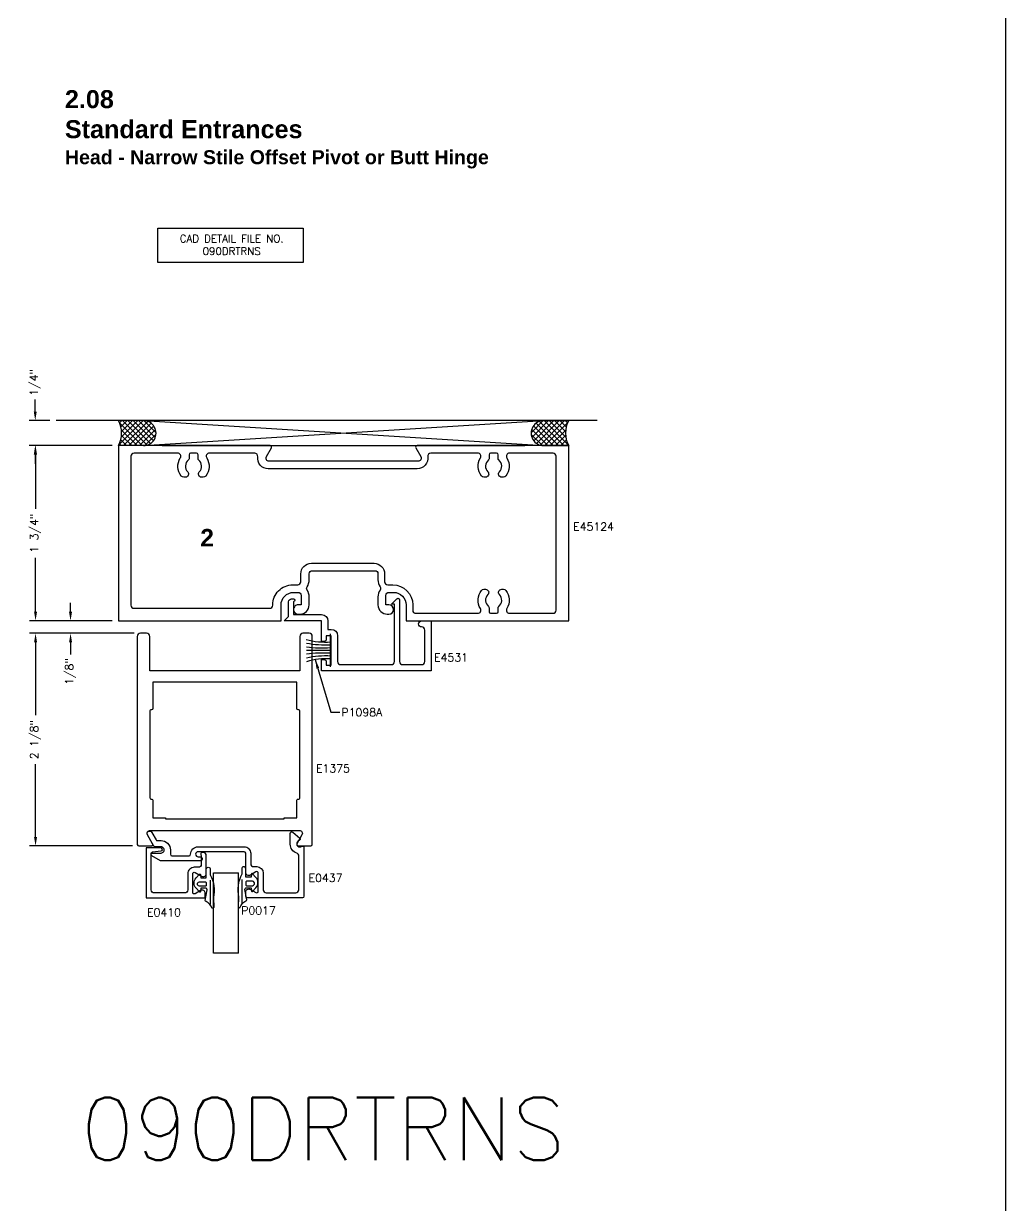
# Model space of a CAD drawing. Extents: x 0 to 130, y 0 to 90.
# Drawn here: x 18.74 to 28.55, y 45.24 to 57.05 of the extents above; entities that cross this region are included whole.
import ezdxf

# ---------------------------------------------------------------- set-up
doc = ezdxf.new("R2010")
doc.units = 0
doc.header["$MEASUREMENT"] = 0
doc.header["$PDMODE"] = 3
doc.layers.get('DEFPOINTS').update_dxf_attribs({"linetype": 'CONTINUOUS'})
for name, color, linetype in [('R-ANNO-DIMS', 3, 'CONTINUOUS'), ('R-ANNO-TEXT', 6, 'CONTINUOUS'), ('R-DET1', 4, 'CONTINUOUS'), ('R-DET2', 2, 'CONTINUOUS'), ('R-DET3', 5, 'CONTINUOUS'), ('R-OTLN', 1, 'CONTINUOUS'), ('R-PAT1', 5, 'CONTINUOUS'), ('TITLE', 7, 'CONTINUOUS')]:
    doc.layers.add(name, color=color, linetype=linetype)
doc.styles.get("Standard").update_dxf_attribs({"font": 'simplex'})
doc.dimstyles.new('1X', dxfattribs={"dimscale": 0, "dimtxt": 0.08, "dimasz": 0.09, "dimexe": 0.062, "dimexo": 0.062, "dimgap": 0.045, "dimtad": 0, "dimdec": 4, "dimzin": 4, "dimtxsty": 'STANDARD', "dimcen": 0, "dimazin": 3, "dimtp": 0.02, "dimtfac": 1, "dimtdec": 4, "dimtofl": 0, "dimtmove": 0, "dimatfit": 3, "dimtolj": 1, "dimtzin": 4})

# ---------------------------------------------------------------- blocks, each defined once
blk = doc.blocks.new('*D69')
at = {"layer": 'DEFPOINTS', "color": 0}
for p in [(19.0632634149887, 53.07803806793716), (18.85422563487901, 52.82803706793716), (19.68633699825519, 52.82803706793716)]:
    blk.add_point(p, dxfattribs=at)
at = {"layer": 'R-ANNO-DIMS', "color": 0}
for p, q in [((18.85422563487901, 53.16803806793717), (18.85422563487901, 53.28932378222287)), ((19.0012634149887, 53.07803806793716), (18.79222563487901, 53.07803806793716)), ((19.62433699825519, 52.82803706793716), (18.79222563487901, 52.82803706793716)), ((18.85422563487901, 52.73803706793716), (18.85422563487901, 52.64803706793716))]:
    blk.add_line(p, q, dxfattribs=at)
for points in [[(18.83922563487901, 53.16803806793717), (18.86922563487902, 53.16803806793717), (18.85422563487901, 53.07803806793716)], [(18.83922563487901, 52.73803706793716), (18.86922563487902, 52.73803706793716), (18.85422563487901, 52.82803706793716)]]:
    blk.add_solid(points, dxfattribs=at)
at = {"layer": 'R-ANNO-DIMS', "color": 0, "insert": (18.85422563487901, 53.46003806793716), "char_height": 0.08, "attachment_point": 5, "rotation": 90}
blk.add_mtext('\\A1;1/4"', dxfattribs=at)
blk = doc.blocks.new('*D66')
at = {"layer": 'DEFPOINTS', "color": 0}
for p in [(18.85732691911941, 52.82803706793716), (19.68633699825519, 52.82803706793716), (19.68633799825519, 51.07803806793716)]:
    blk.add_point(p, dxfattribs=at)
at = {"layer": 'R-ANNO-DIMS', "color": 0}
for p, q in [((19.62433699825519, 52.82803706793716), (18.7953269191194, 52.82803706793716)), ((18.85732691911941, 52.73803706793716), (18.85732691911941, 52.19803756793716)), ((18.85732691911941, 51.16803806793717), (18.85732691911941, 51.70803756793717)), ((19.62433799825519, 51.07803806793716), (18.7953269191194, 51.07803806793716))]:
    blk.add_line(p, q, dxfattribs=at)
for points in [[(18.8423269191194, 52.73803706793716), (18.87232691911941, 52.73803706793716), (18.85732691911941, 52.82803706793716)], [(18.8423269191194, 51.16803806793717), (18.87232691911941, 51.16803806793717), (18.85732691911941, 51.07803806793716)]]:
    blk.add_solid(points, dxfattribs=at)
at = {"layer": 'R-ANNO-DIMS', "color": 0, "insert": (18.8573269191194, 51.95303756793717), "char_height": 0.08, "attachment_point": 5, "rotation": 90}
blk.add_mtext('\\A1;1 3/4"', dxfattribs=at)
blk = doc.blocks.new('*D67')
at = {"layer": 'DEFPOINTS', "color": 0}
for p in [(19.68633799825519, 51.07803806793716), (19.20695629727427, 50.95303806793716), (19.90483799825519, 50.95303806793716)]:
    blk.add_point(p, dxfattribs=at)
at = {"layer": 'R-ANNO-DIMS', "color": 0}
for p, q in [((19.20695629727427, 51.16803806793717), (19.20695629727427, 51.25803806793716)), ((19.62433799825519, 51.07803806793716), (19.14495629727427, 51.07803806793716)), ((19.84283799825519, 50.95303806793716), (19.14495629727427, 50.95303806793716)), ((19.20695629727427, 50.86303806793716), (19.20695629727427, 50.74175235365144))]:
    blk.add_line(p, q, dxfattribs=at)
for points in [[(19.19195629727427, 51.16803806793717), (19.22195629727427, 51.16803806793717), (19.20695629727427, 51.07803806793716)], [(19.19195629727427, 50.86303806793716), (19.22195629727427, 50.86303806793716), (19.20695629727427, 50.95303806793716)]]:
    blk.add_solid(points, dxfattribs=at)
at = {"layer": 'R-ANNO-DIMS', "color": 0, "insert": (19.20695629727426, 50.57103806793717), "char_height": 0.08, "attachment_point": 5, "rotation": 90}
blk.add_mtext('\\A1;1/8"', dxfattribs=at)
blk = doc.blocks.new('*D68')
at = {"layer": 'DEFPOINTS', "color": 0}
for p in [(19.90483799825519, 50.95303806793716), (18.85732691911941, 48.82803806793716), (19.88883799825519, 48.82803806793716)]:
    blk.add_point(p, dxfattribs=at)
at = {"layer": 'R-ANNO-DIMS', "color": 0}
for p, q in [((19.84283799825519, 50.95303806793716), (18.79532691911941, 50.95303806793716)), ((18.85732691911941, 50.86303806793716), (18.85732691911941, 50.13553806793715)), ((18.85732691911941, 48.91803806793717), (18.85732691911941, 49.64553806793716)), ((19.82683799825519, 48.82803806793716), (18.79532691911941, 48.82803806793716))]:
    blk.add_line(p, q, dxfattribs=at)
for points in [[(18.84232691911941, 50.86303806793716), (18.87232691911941, 50.86303806793716), (18.85732691911941, 50.95303806793716)], [(18.84232691911941, 48.91803806793717), (18.87232691911941, 48.91803806793717), (18.85732691911941, 48.82803806793716)]]:
    blk.add_solid(points, dxfattribs=at)
at = {"layer": 'R-ANNO-DIMS', "color": 0, "insert": (18.85732691911941, 49.89053806793716), "char_height": 0.08, "attachment_point": 5, "rotation": 90}
blk.add_mtext('\\A1;2 1/8"', dxfattribs=at)
blk = doc.blocks.new('WEATHERING')
at = {"layer": 'R-DET2'}
for p, q in [((-4.440892098500626e-16, -0.2206595318227862), (-4.440892098500626e-16, 0.1073404681772168)), ((-4.440892098500626e-16, -0.05665953182278471), (-0.2419998332120277, -0.05665953327218531))]:
    blk.add_line(p, q, dxfattribs=at)
for centre, radius, start, end in [((-0.04701296953432932, 0.7531408851622032), 0.7273511270841966, 254.2861522093588, 273.7059457995631), ((-0.0561369796856046, 0.9847608288750038), 0.9863595949626109, 259.086238136679, 273.2626548731775), ((-0.08379120612543334, 1.279711569755818), 1.310925754040591, 263.0593660100825, 273.664705989525), ((-0.04155143705471476, -1.098763752255092), 0.9863595949626109, 87.53952081641549, 101.715937552914), ((-0.06507359870018137, -1.39407274923563), 1.310925754040591, 87.1374697000681, 97.74280967951063), ((-0.03567103497577806, -0.8670387713873531), 0.7273511270841966, 87.09622989003036, 106.5160234802343)]:
    blk.add_arc(centre, radius, start, end, dxfattribs=at)
blk = doc.blocks.new('S')
at = {"layer": 'R-DET2'}
for p, q in [((4.541556015558026, 7.201456193168623), (4.541555604291403, 8.003590023514365)), ((4.541555604291403, 8.003590023514365), (4.791555604291403, 8.003590023514365)), ((4.791556015558026, 7.201456193168623), (4.791555604291403, 8.003590023514365)), ((4.791556015558026, 7.201456193168623), (4.541556015558026, 7.201456193168623))]:
    blk.add_line(p, q, dxfattribs=at)
blk = doc.blocks.new('GLASS')
at = {"layer": 'R-DET2'}
blk.add_blockref('S', (-4.541556015558026, -7.201456193168623), dxfattribs=at)
blk = doc.blocks.new('QUARTER_INCH_GLASS')
at = {"layer": 'R-DET2'}
blk.add_blockref('GLASS', (0, 0), dxfattribs=at)
blk = doc.blocks.new('1-4_P0017')
at = {"layer": 'R-DET2'}
for points in [[(-0.1267523879662509, 0.09285736880455886), (-0.130864172818101, 0.190965940687164, -0.2804744537316808), (-0.1146713115216027, 0.2007469999770137, 0.1690634905219287), (-0.05271572084824783, 0.1318408093168131, -0.3788088368526451), (-0.04483485031198065, 0.1211881925994902), (-0.06404886197022464, 0.0158715574274737, 0.3462419148266733), (-0.05408691498930729, 0), (0, 0), (0.001110865077922796, 0.03019724594199147, -0.6086559015379466), (0.01425560596722697, 0.03560061290069427), (0.04656627681494818, -0.0009520256989077325, -0.3786170875212405), (0.04656627681494818, -0.104047974301082), (0.01425560596722697, -0.140600612900684, -0.6086559015379387), (0.001110865077924572, -0.1351972459419812), (0, -0.1049999999999898), (-0.05499999999999972, -0.1049999999999898), (-0.05499999999999972, -0.1899999999999977, -0.9999999999999999), (-0.09500000000000064, -0.1899999999999977), (-0.09499999999999886, -0.1349604927323327, -0.1753644488707544)], [(0.03150103251055469, -0.05094348725565112, -0.341998713119647), (0.01213611577951745, -0.06594348725565169), (-0.04654634258600154, -0.06594348725565169, -0.414213562373095), (-0.05454634258600066, -0.05794348725565612), (-0.05454634258600066, -0.02894348725565976, -0.4142135623730958), (-0.04654634258600154, -0.02094348725564998), (0.01213611577951745, -0.02094348725564998, -0.341998713119647), (0.03150103251055469, -0.03594348725565055, -0.1270166537925822)]]:
    blk.add_lwpolyline(points, format="xyb", close=True, dxfattribs=at)
blk.add_lwpolyline([(-0.09454634258599981, -0.08175369667686994), (-0.0942987305522518, 0.1580223409793007)], dxfattribs=at)

msp = doc.modelspace()

# ---------------------------------------------------------------- hatches: boundary and pattern name
at = {"layer": 'R-PAT1'}
h = msp.add_hatch(dxfattribs=at)
h.set_pattern_fill('ANSI37', color=256, scale=0.3, style=0)
h.set_pattern_definition([(45, (17.17849384169177, 46.02791899694377), (-0.02651650429449553, 0.02651650429449553), []), (135, (17.17849384169177, 46.02791899694377), (-0.02651650429449553, -0.02651650429449553), [])])
h.paths.add_polyline_path([(19.68633799825519, 53.07803806793716, -0.2499996235299455), (19.68633799825519, 52.82803806793716), (19.93628899825519, 52.82803806793716), (19.95195066655915, 52.82901692220616, 0.8820054922996421), (19.95195066655915, 53.07705921366816), (19.93629206987895, 53.07803787596068)])
h = msp.add_hatch(dxfattribs=at)
h.set_pattern_fill('ANSI37', color=256, scale=0.3, style=0)
h.set_pattern_definition([(135, (26.69418215481887, 46.02791899694337), (0.02651650429449553, 0.02651650429449553), []), (45.00000000000001, (26.69418215481887, 46.02791899694337), (0.02651650429449553, -0.02651650429449553), [])])
h.paths.add_polyline_path([(24.18633799825545, 53.07803806793676, 0.2499996235299455), (24.18633799825545, 52.82803806793676), (23.93638699825545, 52.82803806793676), (23.92072532995149, 52.82901692220576, -0.8820054922996421), (23.92072532995149, 53.07705921366777), (23.93638392663168, 53.07803787596028)])

# ---------------------------------------------------------------- linework, layer by layer
at = {"layer": 'R-ANNO-TEXT'}
msp.add_lwpolyline([(20.08094364707863, 55.00008259271075), (21.53242359007385, 55.00008259271075), (21.53242359007385, 54.65801975320682), (20.08094364707863, 54.65801975320682)], close=True, dxfattribs=at)
at = {"layer": 'R-DET1'}
msp.add_lwpolyline([(21.71683799825519, 51.14003706793716, -0.414213562373095), (21.77883799825518, 51.07803706793716), (21.77883799825519, 50.99103706793716), (21.81383799825519, 50.99103606793716, -0.414213562373095), (21.87583799825519, 50.92903606793716), (21.87583699825519, 50.67103706793716, 0.414213562373095), (21.90683699825519, 50.64003706793716), (22.41433599825519, 50.64003706793716, 0.414213562373095), (22.44533599825519, 50.67103706793716), (22.44533599825519, 51.24303706793717), (22.41433599825519, 51.24303706793717), (22.46998646255457, 51.29868760363778, -0.6681786379192909), (22.49533699825519, 51.28818706793716), (22.49533599825519, 50.67103706793716, 0.414213562373095), (22.52633599825519, 50.64003706793716), (22.71758699825519, 50.64003706793716, 0.414213562373095), (22.74858699825519, 50.67103706793716), (22.74858699825519, 50.98503706793716, 0.423380872169868), (22.71658699822293, 51.0160350679533, -0.9999838710978167), (22.71658799825519, 51.07803706793716), (22.81058799825519, 51.07803706793716), (22.81058799825519, 50.57803706793716), (21.71683799825519, 50.57803706793716), (21.71683799825519, 50.69103706793716), (21.74083799825519, 50.69103706793716, -0.414213562373095), (21.76383799825519, 50.66803706793716), (21.76383699825519, 50.63403606793716), (21.81383799825519, 50.63403606793716), (21.81383799825519, 50.92903606793716), (21.76383699825519, 50.92903606793716), (21.76383799825519, 50.89403706793716, -0.414213562373095), (21.74083799825519, 50.87103706793717), (21.71683799825519, 50.87103706793717), (21.71683799825519, 51.07803706793716), (21.34233699825519, 51.07803706793716), (21.38533699825519, 51.12103706793717), (21.38533799825519, 51.26703706793717, -0.414213562373095), (21.41633799825519, 51.29803706793717), (21.43533799825519, 51.29803706793716, -0.9999999999999999), (21.43533799825519, 51.26803706793716), (21.43533799825519, 51.14003706793716)], format="xyb", close=True, dxfattribs=at)
for points in [[(20.48212800210936, 48.81955366421572), (20.94313184903378, 48.81955366421572, -0.4142135623730961), (21.00813184903377, 48.75455366421572), (21.00813184903377, 48.65254066421572, 0.414213562373095), (21.03913184903377, 48.62154066421571), (21.06813184903378, 48.62154066421571, -0.4142135623730971), (21.13313184903377, 48.55654066421572), (21.13313184903377, 48.39055466421571, 0.4142135623730909), (21.16413184903377, 48.35955466421572), (21.45812684903377, 48.35955466421572, 0.414213562373097), (21.48912684903377, 48.39055466421571), (21.48912684903377, 48.72759503670709, 0.3256627348960042), (21.46762709903378, 48.75710342957991, -0.3256627348960061), (21.40312784903378, 48.84562860819842), (21.40312784903378, 48.95400831512808, -0.6370702608074877), (21.42776966317908, 48.96549898177486), (21.50041071271069, 48.90454590390455, -0.4779725156330272), (21.50011382789982, 48.8889853996096), (21.48003711665253, 48.87340448708092, 0.8690679817257174), (21.51054824246825, 48.820128302139), (21.52541854166954, 48.82607159338038, -0.5305087645628392), (21.53912984903377, 48.81678578713384), (21.53912984903377, 48.32455166421572, -0.414213562373095), (21.52412984903377, 48.30955166421572), (20.97312784903377, 48.30955166421572, -0.414213562373095), (20.95812784903377, 48.32455166421572), (20.95812784903377, 48.36704903145666, -0.5773590294055263), (21.00462855457671, 48.39389541161621), (21.06062750764204, 48.36156243871561, 0.577359029405527), (21.08312784903377, 48.37455262266377), (21.08312784903377, 48.55653970583862, 0.5773411719359663), (21.06062820356834, 48.56953029157957), (21.004627116329, 48.53720008658732, -0.5773411719359708), (20.95812784903377, 48.56404729711861), (20.95812784903377, 48.75455466421572, 0.414213562373095), (20.94312784903377, 48.76955466421572), (20.48213044903378, 48.76955466421572, 0.9999999999999999), (20.48213044903378, 48.71955166421571), (20.50413354903378, 48.71955166421571, -0.9999999999999999), (20.50413354903378, 48.67955466421571), (20.10713044903378, 48.67955466421571), (20.02051117056045, 48.72956321059846, -0.7673308307992981), (20.0280110448806, 48.75755366421572), (20.11166111824856, 48.75755366421572, 1.005703951557746), (20.11201274906463, 48.81955166421314), (20.0530124631681, 48.81955373451765, -0.2679461651077127), (20.04002243002404, 48.82705404357255), (19.97536131314348, 48.93905653710412, -0.9999753425578025), (20.0186600749596, 48.96405513889812), (20.06196494047282, 48.88905333265312, 0.2679423533374695), (20.07495513009619, 48.88155366421572), (20.11201554903377, 48.88155366421572, -0.4142135623730981), (20.20501554903377, 48.78855366421571), (20.20501554903377, 48.74455366421572, 0.4142135623731037), (20.22001494903378, 48.72955366421571), (20.39212894903517, 48.72955366421571, 0.4142119352166017), (20.40712894903493, 48.74455358088377, -0.414211935216602), (20.48213044903378, 48.81955466421572)], [(20.52542384697189, 48.76310083426559, 0.455991135179026), (20.5105718469719, 48.7460004201214), (20.5138078469719, 48.7231009201214), (20.5138098469719, 48.6460621201214, -0.414213562373095), (20.48280984697189, 48.6150621201214), (20.44399784753782, 48.61506231474706, 0.4157347223605668), (20.37880884697189, 48.54991402012141), (20.3788078469719, 48.3891007901214, -0.414213562373095), (20.3478078469719, 48.35810079012141), (20.04381084697189, 48.35810079012141, -0.414213562373095), (20.01281084697189, 48.3891007901214), (20.0128078469719, 48.7528074201214, -0.3788668861742498), (20.02597984731004, 48.76769561736742), (20.1116368344471, 48.77821302213003, 0.9407073484462662), (20.1098088469719, 48.8081010201214), (19.96280984697189, 48.8081009201214), (19.96280984697189, 48.3081009427214), (20.55380924697189, 48.3081009427214), (20.55381084046171, 48.3554074801214, 0.5773503096053217), (20.50731084697189, 48.3822542601214), (20.4513088469719, 48.3499225101214, -0.5773499475982407), (20.42880883922683, 48.3629128901214), (20.42880884697189, 48.5500624201214, -0.5773500587095051), (20.45130883876924, 48.56305280591397), (20.51730890237904, 48.52494761608696, 0.5773539268997976), (20.56380934697189, 48.5517943201214), (20.5638092469719, 48.7321007201214, 0.4142112813889879), (20.53280924697189, 48.76310082012141), (20.52542384697189, 48.7631008201214)]]:
    msp.add_lwpolyline(points, format="xyb", dxfattribs=at)
at = {"layer": 'R-DET3'}
for p, q in [((24.47130158710813, 53.07803806793716), (19.0632634149887, 53.07803806793716)), ((19.93628899825519, 52.82803806793716), (23.93628899825519, 53.07803806793716)), ((19.93628899825519, 53.07803806793716), (23.93628899825519, 52.82803806793716)), ((20.12333699825519, 52.82803806793716), (23.74933799825519, 52.82803806793716))]:
    msp.add_line(p, q, dxfattribs=at)
at = {"layer": 'R-OTLN'}
for points in [[(21.4993379982553, 51.1440380679368, 0.4142135623730881), (21.5923379982553, 51.23703806793679), (21.59233799825531, 51.31703806793679, 0.1450639488188901), (21.57215291900499, 51.38514704229576, -0.2963644576983778), (21.57215291900503, 51.41892909357781, 0.1450639488188857), (21.59233799825532, 51.48703806793679), (21.59233799825533, 51.547038067937, -0.4142135623730993), (21.62333799825533, 51.57803806793699), (22.24933799825533, 51.57803806793694, -0.4142135623730824), (22.28033799825533, 51.54703806793694), (22.28033799825533, 51.48703806793674, 0.1450639488188585), (22.30052307750555, 51.41892909357775, -0.296364457698342), (22.3005230775056, 51.3851470422957, 0.1450639488188452), (22.28033799825531, 51.31703806793674), (22.28033799825531, 51.23703806793674, 0.4142135623730909), (22.37333799825529, 51.14403806793673), (22.3903379982553, 51.14403806793672, 0.414213562373095), (22.4363379982553, 51.19003806793673), (22.4363379982553, 51.19103806793672, 0.4142135623731008), (22.39033799825531, 51.23703806793672), (22.36033799825531, 51.23703806793672), (22.36033799825531, 51.33103806793672, -0.4142135623731076), (22.39133799825532, 51.36203806793672), (22.43633799825533, 51.36203806793672, -0.4142135623730877), (22.56133799825531, 51.23703806793671), (22.56133799825529, 51.07803806793681), (24.18633799825529, 51.07803806793676), (24.18633799825545, 52.82803806793676), (22.67031876036897, 52.8280380679368, 0.577350269189471), (22.6573283793122, 52.8055380679368), (22.70755785273166, 52.71853806793679, -0.57735026918961), (22.68071106521434, 52.6720380679368), (21.19196493129643, 52.67203806793704, -0.5773502691896472), (21.16511814377912, 52.71853806793703), (21.21534761719863, 52.80553806793714, 0.5773502691895156), (21.20235723614186, 52.82803806793713), (19.68633799825545, 52.82803806793717), (19.68633799825519, 51.07803806793716), (21.31133799825529, 51.07803806793702), (21.3113379982553, 51.23703806793681, -0.414213562373102), (21.43633799825532, 51.3620380679368), (21.48133799825532, 51.36203806793679, -0.4142135623730909), (21.51233799825532, 51.3310380679368), (21.5123379982553, 51.2370380679368), (21.48233799825531, 51.23703806793679, 0.4142135623730892), (21.4363379982553, 51.19103806793681), (21.4363379982553, 51.19003806793681, 0.414213562373095), (21.4823379982553, 51.1440380679368)], [(21.61483799825534, 51.653038067937), (22.24083799825534, 51.65303806793694, -0.4142135623730828), (22.34683799825533, 51.54703806793694), (22.34683799825532, 51.46803806793673, 0.4142135623731036), (22.37783799825532, 51.43703806793673), (22.42783799825533, 51.43703806793671, -0.4142135623730859), (22.62783799825531, 51.2370380679367), (22.6278379982553, 51.18403806793681, 0.414213562373112), (22.6588379982553, 51.15303806793681), (23.27821451709886, 51.15303806793679, 0.5909721686703271), (23.30440964497187, 51.20061562130624, -0.3197947741337319), (23.31432735201976, 51.38138111010015, -0.2280737748821561), (23.33855165218104, 51.3930372924393), (23.35585544383352, 51.3930372924393, -0.6627684587132939), (23.37810204895564, 51.34044820814792, 0.4424000818804544), (23.38560521089796, 51.22080761254266, -0.227734849676213), (23.39123020076265, 51.2090982494104), (23.39123020076264, 51.16803806793678, 0.4142135623730777), (23.40623020076264, 51.15303806793678), (23.46623020076264, 51.15303806793678, 0.414213562373043), (23.48123020076264, 51.16803806793678), (23.48123020076265, 51.20909824941041, -0.2277348496761905), (23.48685519062733, 51.22080761254265, 0.4424000818804366), (23.49435835256967, 51.3404482081479, -0.662768458713291), (23.51660495769181, 51.39303729243928), (23.53390874934428, 51.39303729243927, -0.2280737748821675), (23.55813304950551, 51.38138111010009, -0.3197947741336889), (23.56805075655343, 51.20061562130623, 0.5909721686703405), (23.59424588442643, 51.15303806793678), (24.03022995370101, 51.15303806793676, 0.4142135623730781), (24.06122995370101, 51.18403806793676), (24.06122995370115, 52.72203806793677, 0.4142135623731203), (24.03022995370115, 52.75303806793677), (23.59424558958644, 52.75303806793678, 0.5909723298328046), (23.56805046963393, 52.7054605020517, -0.3197949057954984), (23.55813280244402, 52.52469495027596, -0.2280737748821255), (23.53390850228274, 52.51303876793682), (23.51660471063026, 52.51303876793683, -0.6627684587133024), (23.49435810550814, 52.5656278522282, 0.4424000818804961), (23.48685494356583, 52.68526844783348, -0.227734849676208), (23.48122995370115, 52.69697781096572), (23.48122995370115, 52.73803806793678, 0.4142135623730779), (23.46622995370115, 52.75303806793679), (23.40622995370115, 52.75303806793679, 0.4142135623730777), (23.39122995370115, 52.73803806793678), (23.39122995370115, 52.69697781096571, -0.2277348496762266), (23.38560496383646, 52.68526844783347, 0.4424000818804646), (23.37810180189413, 52.56562785222821, -0.6627684587133279), (23.355855196772, 52.51303876793684), (23.33855140511951, 52.51303876793684, -0.2280737748821582), (23.31432710495828, 52.52469495027604, -0.3197949057954397), (23.30440943776835, 52.70546050205171, 0.5909723298328557), (23.27821431781585, 52.75303806793679), (22.80788715006351, 52.7530380679368, 0.4555777974233098), (22.77718672210494, 52.7177387978638, -0.4555777974233262), (22.67221106521433, 52.59703806793679), (21.18346493129642, 52.59703806793704, -0.4555777974235188), (21.07848927440584, 52.71773879786411, 0.4555777974235117), (21.04778884644728, 52.75303806793713), (20.59424565287127, 52.75303806793714, 0.5909721163655803), (20.56805052242769, 52.7054605186296, -0.3197947314035347), (20.55813280244391, 52.52469505027619, -0.228073774881944), (20.53390850228261, 52.51303886793709), (20.51660471063028, 52.5130388679371, -0.6627684587132588), (20.49435810550816, 52.56562795222847, 0.4424000818804217), (20.48685494356583, 52.68526854783373, -0.2277348496761966), (20.48122995370115, 52.69697791096597), (20.48122995370115, 52.73803806793715, 0.4142135623731125), (20.46622995370115, 52.75303806793715), (20.40622995370115, 52.75303806793715, 0.4142135623730777), (20.39122995370115, 52.73803806793715), (20.39122995370115, 52.69697791096598, -0.2277348496762149), (20.38560496383646, 52.68526854783374, 0.442400081880425), (20.37810180189412, 52.56562795222848, -0.6627684587132534), (20.35585519677198, 52.51303886793711), (20.33855140511951, 52.51303886793711, -0.2280737748821419), (20.31432710495823, 52.52469505027626, -0.3197947314033007), (20.3044093849746, 52.70546051862961, 0.5909721163656052), (20.27821425453103, 52.75303806793715), (19.84222995370105, 52.75303806793716, 0.4142135623730783), (19.81122995370105, 52.72203806793716), (19.81122995370092, 51.23403806793716, 0.4142135623731117), (19.84222995370092, 51.20303806793715), (21.1968379982553, 51.20303806793703, 0.414213562373095), (21.2278379982553, 51.23403806793704), (21.2278379982553, 51.23703806793682, -0.4142135623731041), (21.42783799825533, 51.4370380679368), (21.47783799825532, 51.4370380679368, 0.4142135623731203), (21.50883799825533, 51.4680380679368), (21.50883799825533, 51.547038067937, -0.4142135623730999)], [(21.62383799825519, 50.92203806793717, 0.414213562373095), (21.59283799825518, 50.95303806793716), (21.52983799825519, 50.95303806793716, 0.414213562373095), (21.49883799825519, 50.92203806793717), (21.49883799825519, 50.57803806793716), (20.74883799825519, 50.57803806793716), (19.99883799825519, 50.57803806793716), (19.99883799825519, 50.92203806793717, 0.414213562373095), (19.96783799825519, 50.95303806793716), (19.90483799825519, 50.95303806793716, 0.414213562373095), (19.87383799825519, 50.92203806793717), (19.87383799825519, 48.84303906793716, 0.414213562373095), (19.88883799825519, 48.82803906793716), (20.01483799825519, 48.82803906793716, 0.5763295747063139), (20.02785129409708, 48.85049923759551), (19.97759840768299, 48.93753772682321, -0.5773545045297112), (20.00444499825519, 48.98403806793716), (20.74883799825519, 48.98403806793716), (21.49322999825519, 48.98403806793716, -0.5773491289084108), (21.52007683879545, 48.93753815977596), (21.46982470241329, 48.85049923759551, 0.5763295747063139), (21.48283799825519, 48.82803906793716), (21.60883699825519, 48.82803906793716, 0.414213562373095), (21.62383699825519, 48.84303906793716)], [(21.34283799825518, 49.09903806793716), (21.34283799825518, 49.10903806793716), (21.46783799825518, 49.10903806793716), (21.46783799825518, 49.28103806793716, -0.414213562373095), (21.48283799825519, 49.29603806793716, 0.4323356639841353), (21.49883699825519, 49.31103906793716), (21.49883799825519, 50.17303806793716, 0.4323973200672185), (21.48283799825519, 50.18803806793716, -0.414213562373095), (21.46783799825518, 50.20303806793716), (21.46783799825518, 50.46303806793716), (20.74883799825519, 50.46303806793716), (20.02983799825519, 50.46303806793716), (20.02983799825519, 50.20303806793716, -0.414213562373095), (20.01483799825519, 50.18803806793716, 0.4323973200671649), (19.99883799825519, 50.17303806793716), (19.99883799825519, 49.31103906793716, 0.414213562373095), (20.01383799825519, 49.29603906793716, -0.4323090011220674), (20.02983699825518, 49.28103806793716), (20.02983799825519, 49.10903806793716), (20.15483799825519, 49.10903806793716), (20.15483799825519, 49.09903806793716), (20.74883799825519, 49.09903806793716)]]:
    msp.add_lwpolyline(points, format="xyb", close=True, dxfattribs=at)
at = {"layer": 'R-PAT1'}
for p, q in [((19.9361189985913, 53.0780378760936), (19.68633799825519, 53.07803806793716)), ((23.93655699791934, 53.07803787609321), (24.18633799825545, 53.07803806793676)), ((19.93633799825519, 52.82803787609331), (19.68633699825519, 52.82803706793716)), ((19.93639099825519, 52.82803806793716), (19.68633799825519, 52.82803806793716)), ((23.93628499825545, 52.82803806793676), (24.18633799825545, 52.82803806793676)), ((23.93633799825545, 52.82803787609291), (24.18633899825545, 52.82803706793676))]:
    msp.add_line(p, q, dxfattribs=at)
for centre, radius, start, end in [((19.45196259825519, 52.95303806793716), 0.2656253529412432, 331.927553666777, 28.07244633322297), ((19.93633799825519, 52.95303806793716), 0.125, 270, 90.10038210299908), ((23.93633799825545, 52.95303806793676), 0.125, 89.89961789700092, 270), ((24.42071339825545, 52.95303806793676), 0.2656253529412432, 151.927553666777, 208.072446333223), ((19.93633799825519, 52.95303806793716), 0.1250001918438528, 269.8996178970032, 270), ((23.93633799825545, 52.95303806793676), 0.1250001918438528, 270, 270.1003821029968)]:
    msp.add_arc(centre, radius, start, end, dxfattribs=at)
at = {"layer": 'TITLE'}
msp.add_line((28.55172558101486, 89.87895019504157), (28.55172558101486, 14.87895019504157), dxfattribs=at)

# ---------------------------------------------------------------- block references
at = {"layer": 'R-DET2'}
for name, p in [('WEATHERING', (21.80722920451849, 50.83884889990041)), ('QUARTER_INCH_GLASS', (20.63530507889407, 47.75741778969267))]:
    msp.add_blockref(name, p, dxfattribs=at)
at = {"layer": 'R-DET3', "rotation": 180}
msp.add_blockref('1-4_P0017', (20.5088093394843, 48.40467296190021), dxfattribs=at)
at = {"layer": 'R-DET3', "xscale": -1, "rotation": 180}
msp.add_blockref('1-4_P0017', (21.01312784903376, 48.40984040256373), dxfattribs=at)

# ---------------------------------------------------------------- texts
at = {"layer": 'R-ANNO-TEXT'}
for s, insert, char_height, width, attachment_point in [('CAD DETAIL FILE NO.\\P090DRTRNS', (20.81762590890541, 54.93449984152694), 0.075, 1.875, 2), ('{\\fArial|b1|i0|c0|p34;2}', (20.50398459154335, 51.9957573662324, 6.210692218000771), 0.175, 7.44, 1)]:
    msp.add_mtext(s, dxfattribs=dict(at, insert=insert, char_height=char_height, width=width, attachment_point=attachment_point))
at = {"layer": 'R-ANNO-TEXT', "char_height": 0.08, "attachment_point": 4}
for s, insert in [('E45124', (24.23134137842307, 52.01890812565379)), ('\\A1;E4531', (22.84125813478393, 50.7114173075513)), ('\\A1;P1098A', (21.9149643187579, 50.16329163964221)), ('\\A1;E1375', (21.66070667969435, 49.60258235980766)), ('\\A1;E0437', (21.58655000762795, 48.50810559854867)), ('\\A1;E0410', (19.97160916943535, 48.16394159615477)), ('\\A1;P0017', (20.91270118291654, 48.18282766922043))]:
    msp.add_mtext(s, dxfattribs=dict(at, insert=insert))
at = {"layer": 'TITLE'}
msp.add_text('090DRTRNS', height=0.625, dxfattribs=at).set_placement((19.30846991062351, 45.68916420946874))
at = {"layer": 'TITLE', "insert": (19.15064970277575, 56.38071485584109, 6.210692218000771), "char_height": 0.18, "width": 7.44, "attachment_point": 1}
msp.add_mtext('{\\fArial|b1|i0|c0|p34;2.08\\PStandard Entrances\\P\\H0.7778x;Head - Narrow Stile Offset Pivot or Butt Hinge}', dxfattribs=at)

# ---------------------------------------------------------------- dimensions: what is measured, and where the dimension line sits
at = {"layer": 'R-ANNO-DIMS'}
for base, p1, p2, picture, middle in [((18.85422563487901, 52.82803706793716), (19.0632634149887, 53.07803806793716), (19.68633699825519, 52.82803706793716), '*D69', (18.85422563487901, 53.46003806793716)), ((19.20695629727427, 50.95303806793716), (19.68633799825519, 51.07803806793716), (19.90483799825519, 50.95303806793716), '*D67', (19.20695629727426, 50.57103806793717)), ((18.85732691911941, 48.82803806793716), (19.90483799825519, 50.95303806793716), (19.88883799825519, 48.82803806793716), '*D68', (18.85732691911941, 49.89053806793716))]:
    dim = msp.add_linear_dim(base=base, p1=p1, p2=p2, angle=90, dimstyle='1X', override={"dimscale": 1, "dimpost": '"'}, dxfattribs=at)
    dim.commit()
    dim.dimension.update_dxf_attribs({"geometry": picture, "text_midpoint": middle, "dimtype": 160})
dim = msp.add_linear_dim(base=(18.85732691911941, 52.82803706793716), p1=(19.68633799825519, 51.07803806793716), p2=(19.68633699825519, 52.82803706793716), angle=90, dimstyle='1X', override={"dimscale": 1, "dimpost": '"'}, dxfattribs=at)
dim.commit()
dim.dimension.update_dxf_attribs({"geometry": '*D66', "text_midpoint": (18.8573269191194, 51.95303756793717)})

# ---------------------------------------------------------------- leaders
at = {"layer": 'R-ANNO-TEXT'}
msp.add_leader([(21.65353667231258, 50.69039151545999), (21.80845549890722, 50.16554075914618), (21.89845549890722, 50.16554075914618)], dimstyle='1X', override={"dimscale": 1}, dxfattribs=at)

doc.saveas('drawing.dxf')
